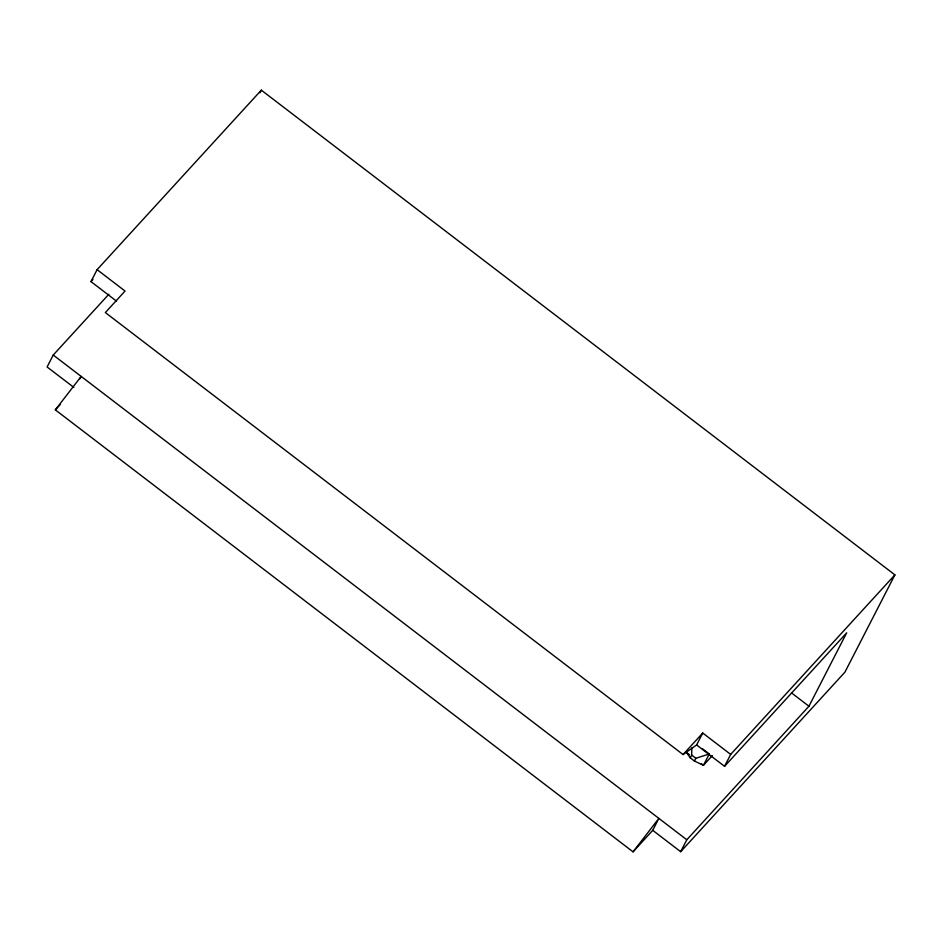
<?xml version="1.0" encoding="UTF-8"?>
<svg xmlns="http://www.w3.org/2000/svg" width="942" height="942" viewBox="0 0 942 942"><rect width="100%" height="100%" fill="white"/><g stroke="black" fill="none" stroke-linecap="round" stroke-linejoin="round"><path stroke-width="1.41" d="M712.352 755.578L703.427 765.328L694.442 761.042L690.274 757.851L691.675 755.107L691.817 747.901M108.848 294.245L53.235 355.04L47.1 366.968L73.876 387.445M116.573 301.193L90.974 281.611L97.097 269.671L261.323 90.149L894.9 574.879L844.903 672.176L680.677 851.698L652.735 830.326L658.87 818.386L633.048 851.851L55.343 409.864L81.165 376.411L79.94 378.79M259.992 92.74L261.323 90.149M696.609 744.957L702.744 733.029L730.674 754.401L724.551 766.329L696.609 744.957L683.056 754.554L105.351 312.567L125.039 291.043L97.097 269.671M694.442 761.042L695.855 758.298L709.279 753.953L702.355 748.643M709.279 753.953L703.427 765.328L701.119 763.562M680.677 851.698L686.812 839.769L808.954 706.229L846.693 632.8L724.551 766.329M90.974 281.611L92.952 279.433M55.343 409.864L60.264 404.483M683.056 754.554L702.744 733.029M633.048 851.851L652.735 830.326M730.674 754.401L894.9 574.879M791.421 692.817L808.954 706.229M691.675 755.107L695.855 758.298M689.579 754.73L686.106 752.081L690.274 757.851M53.235 355.04L686.812 839.769"/></g></svg>
